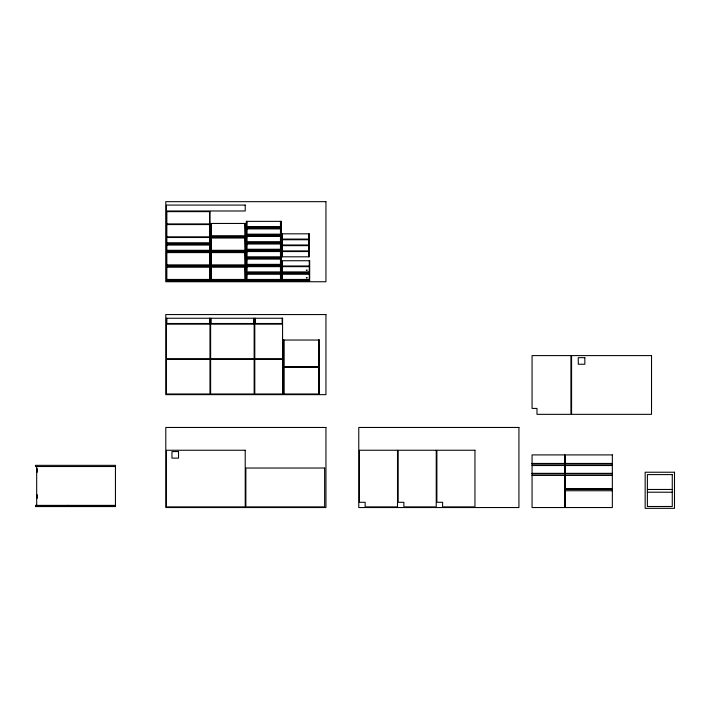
<?xml version="1.0" encoding="UTF-8"?>
<svg xmlns="http://www.w3.org/2000/svg" width="710" height="710" viewBox="0 0 710 710"><rect width="100%" height="100%" fill="white"/><g stroke="black" fill="none" stroke-linecap="round" stroke-linejoin="round"><path stroke-width="1.06" d="M306.374 270.137L307.244 270.244L306.365 270.377M306.374 277.681L307.244 277.787L306.365 277.921M246.272 226.605L246.663 221.36M281.258 226.605L280.858 221.36M246.272 227.395L246.663 228.247M281.258 227.395L280.858 228.247M246.272 234.158L246.663 228.904M281.258 234.158L280.858 228.904M246.272 234.948L246.663 235.8M281.258 234.948L280.858 235.8M210.63 235.729L211.021 223.455M245.616 235.729L245.216 223.455M210.63 236.519L211.021 237.371M245.616 236.519L245.216 237.371M246.272 241.711L246.663 236.457M281.258 241.711L280.858 236.457M246.272 242.492L246.663 243.344M281.258 242.492L280.858 243.344M246.272 249.254L246.663 244M281.258 249.254L280.858 244M246.272 250.044L246.663 250.896M281.258 250.044L280.858 250.896M210.63 250.302L211.021 238.027M245.616 250.302L245.216 238.027M210.63 251.091L211.021 251.943M245.616 251.091L245.216 251.943M246.272 256.807L246.663 251.553M281.258 256.807L280.858 251.553M246.272 257.588L246.663 258.44M281.258 257.588L280.858 258.44M246.272 264.351L246.663 259.097M281.258 264.351L280.858 259.097M210.63 264.874L211.021 252.6M245.616 264.874L245.216 252.6M246.272 265.141L246.663 265.993M281.258 265.141L280.858 265.993M210.63 265.664L211.021 266.516M245.616 265.664L245.216 266.516M246.272 271.903L246.663 266.649M281.258 271.903L280.858 266.649M246.272 272.684L246.663 273.545M281.258 272.684L280.858 273.545M210.63 279.447L211.021 267.173M245.616 279.447L245.216 267.173M246.272 279.447L246.663 274.202M281.258 279.447L280.858 274.202M210.63 280.237L211.021 281.089M245.616 280.237L245.216 281.089M246.272 280.237L246.663 281.089M281.258 280.237L280.858 281.089M532.065 463.435L564.69 463.435M565.337 463.435L612.34 463.435M532.065 463.763L564.69 463.763M565.337 463.763L612.34 463.763M532.065 463.896L564.69 463.896M565.337 463.896L612.34 463.896M532.065 465.538L564.69 465.538M565.337 465.538L612.34 465.538M115.446 466.523L35.5 466.523L35.5 465.343L115.446 465.343L115.446 505.378L35.5 505.378L35.5 506.558L115.251 506.558L115.251 505.378M532.065 473.348L564.69 473.348M565.337 473.348L612.34 473.348M532.065 473.676L564.69 473.676M565.337 473.676L612.34 473.676M532.065 473.81L564.69 473.81M565.337 473.81L612.34 473.81M532.065 475.452L564.69 475.452M565.337 475.452L612.34 475.452M565.337 488.64L612.34 488.64M565.337 488.968L612.34 488.968M565.337 489.101L612.34 489.101M647.387 489.465L672.272 489.465M565.337 490.743L612.34 490.743M647.387 492.216L672.272 492.216M35.5 505.573L37.674 505.573M35.5 506.23L115.251 506.23M318.932 340.037L318.932 366.68M318.932 367.336L318.932 393.988M318.541 340.037L318.541 366.68M318.541 367.336L318.541 393.988M309.285 260.739L309.285 265.993M309.285 266.649L309.285 273.545M309.285 274.202L309.285 281.089M308.761 233.83L308.761 239.084M308.761 239.74L308.761 244.986M308.761 245.642L308.761 250.896M308.761 251.553L308.761 256.807M284.009 340.037L284.009 366.68M284.009 367.336L284.009 393.988M283.618 340.037L283.618 366.68M283.618 367.336L283.618 393.988M282.305 233.83L282.305 239.084M282.305 239.74L282.305 244.986M282.305 245.642L282.305 250.896M282.305 251.553L282.305 256.807M282.305 260.739L282.305 265.993M282.305 266.649L282.305 273.545M282.305 274.202L282.305 281.089M282.172 318.24L282.172 323.494M280.468 221.36L280.468 226.605L247.053 226.605L247.053 221.36M280.468 228.247L280.468 227.395L247.053 227.395L247.053 228.247M280.468 228.904L280.468 234.158L247.053 234.158L247.053 228.904M280.468 235.8L280.468 234.948L247.053 234.948L247.053 235.8M280.468 236.457L280.468 241.711L247.053 241.711L247.053 236.457M280.468 243.344L280.468 242.492L247.053 242.492L247.053 243.344M280.468 244L280.468 249.254L247.053 249.254L247.053 244M280.468 250.896L280.468 250.044L247.053 250.044L247.053 250.896M280.468 251.553L280.468 256.807L247.053 256.807L247.053 251.553M280.468 258.44L280.468 257.588L247.053 257.588L247.053 258.44M280.468 259.097L280.468 264.351L247.053 264.351L247.053 259.097M280.468 265.993L280.468 265.141L247.053 265.141L247.053 265.993M280.468 266.649L280.468 271.903L247.053 271.903L247.053 266.649M280.468 273.545L280.468 272.684L247.053 272.684L247.053 273.545M280.468 274.202L280.468 279.447L247.053 279.447L247.053 274.202M280.468 281.089L280.468 280.237L247.053 280.237L247.053 281.089M255.192 318.24L255.192 323.494M253.754 318.24L253.754 323.494M244.826 223.455L244.826 235.729L211.411 235.729L211.411 223.455M244.826 237.371L244.826 236.519L211.411 236.519L211.411 237.371M244.826 238.027L244.826 250.302L211.411 250.302L211.411 238.027M244.826 251.943L244.826 251.091L211.411 251.091L211.411 251.943M244.826 252.6L244.826 264.874L211.411 264.874L211.411 252.6M244.826 266.516L244.826 265.664L211.411 265.664L211.411 266.516M244.826 267.173L244.826 279.447L211.411 279.447L211.411 267.173M244.826 281.089L244.826 280.237L211.411 280.237L211.411 281.089M211.021 318.24L211.021 323.494M209.574 211.642L209.574 223.916M209.574 224.573L209.574 236.847M209.574 237.504L209.574 244.4M209.574 245.056L209.574 251.943M209.574 252.6L209.574 266.516M209.574 267.173L209.574 281.089M209.574 318.24L209.574 323.494M166.841 211.642L166.841 223.916M166.841 224.573L166.841 236.847M166.841 237.504L166.841 244.4M166.841 245.056L166.841 251.943M166.841 252.6L166.841 266.516M166.841 267.173L166.841 281.089M166.841 318.24L166.841 323.494M68.258 505.378L68.258 506.558M68.124 505.378L68.124 506.558M37.239 468.618L37.239 472.23M37.239 494.746L37.239 498.358M36.68 466.523L36.68 505.378M325.952 201.667L165.794 201.667L165.794 281.746L325.952 281.746L325.952 201.667M245.216 205.084L166.451 205.084L166.451 210.985L245.216 210.985L245.216 205.084M209.974 211.642L166.451 211.642L166.451 223.916L209.974 223.916L209.974 211.642M281.258 221.36L246.272 221.36L246.272 228.247L281.258 228.247L281.258 221.36M245.616 223.455L210.63 223.455L210.63 237.371L245.616 237.371L245.616 223.455M209.974 224.573L166.451 224.573L166.451 236.847L209.974 236.847L209.974 224.573M281.258 228.904L246.272 228.904L246.272 235.8L281.258 235.8L281.258 228.904M309.152 233.83L281.914 233.83L281.914 239.084L309.152 239.084L309.152 233.83M281.258 236.457L246.272 236.457L246.272 243.344L281.258 243.344L281.258 236.457M209.974 237.504L166.451 237.504L166.451 242.758L209.974 242.758L209.974 237.504M245.616 238.027L210.63 238.027L210.63 251.943L245.616 251.943L245.616 238.027M309.152 239.74L281.914 239.74L281.914 244.986L309.152 244.986L309.152 239.74M209.974 243.548L166.451 243.548L166.451 244.4L209.974 244.4L209.974 243.548M281.258 244L246.272 244L246.272 250.896L281.258 250.896L281.258 244M209.974 245.056L166.451 245.056L166.451 250.302L209.974 250.302L209.974 245.056M309.152 245.642L281.914 245.642L281.914 250.896L309.152 250.896L309.152 245.642M209.974 251.091L166.451 251.091L166.451 251.943L209.974 251.943L209.974 251.091M281.258 251.553L246.272 251.553L246.272 258.44L281.258 258.44L281.258 251.553M309.152 251.553L281.914 251.553L281.914 256.807L309.152 256.807L309.152 251.553M209.974 252.6L166.451 252.6L166.451 264.874L209.974 264.874L209.974 252.6M245.616 252.6L210.63 252.6L210.63 266.516L245.616 266.516L245.616 252.6M281.258 259.097L246.272 259.097L246.272 265.993L281.258 265.993L281.258 259.097M309.675 260.739L281.914 260.739L281.914 265.993L309.675 265.993L309.675 260.739M209.974 265.664L166.451 265.664L166.451 266.516L209.974 266.516L209.974 265.664M281.258 266.649L246.272 266.649L246.272 273.545L281.258 273.545L281.258 266.649M309.675 266.649L281.914 266.649L281.914 271.903L309.675 271.903L309.675 266.649M209.974 267.173L166.451 267.173L166.451 279.447L209.974 279.447L209.974 267.173M245.616 267.173L210.63 267.173L210.63 281.089L245.616 281.089L245.616 267.173M309.675 272.684L281.914 272.684L281.914 273.545L309.675 273.545L309.675 272.684M281.258 274.202L246.272 274.202L246.272 281.089L281.258 281.089L281.258 274.202M309.675 274.202L281.914 274.202L281.914 279.447L309.675 279.447L309.675 274.202M209.974 280.237L166.451 280.237L166.451 281.089L209.974 281.089L209.974 280.237M309.675 280.237L281.914 280.237L281.914 281.089L309.675 281.089L309.675 280.237M325.952 314.565L165.794 314.565L165.794 394.645L325.952 394.645L325.952 314.565M209.974 318.24L166.451 318.24L166.451 323.494L209.974 323.494L209.974 318.24M254.144 318.24L210.63 318.24L210.63 323.494L254.144 323.494L254.144 318.24M282.571 318.24L254.801 318.24L254.801 323.494L282.571 323.494L282.571 318.24M209.974 324.15L166.451 324.15L166.451 358.745L209.974 358.745L209.974 324.15M254.144 324.15L210.63 324.15L210.63 358.745L254.144 358.745L254.144 324.15M282.571 324.15L254.801 324.15L254.801 358.745L282.571 358.745L282.571 324.15M319.322 340.037L283.219 340.037L283.219 366.68L319.322 366.68L319.322 340.037M570.92 355.595L532.065 355.595L532.065 408.427L536.982 408.427L536.982 414.338L570.92 414.338L570.92 355.595M651.523 355.595L571.577 355.595L571.577 414.338L651.523 414.338L651.523 355.595M584.836 357.671L578.268 357.671L578.268 364.239L584.836 364.239L584.836 357.671M209.974 359.402L166.451 359.402L166.451 393.988L209.974 393.988L209.974 359.402M254.144 359.402L210.63 359.402L210.63 393.988L254.144 393.988L254.144 359.402M282.571 359.402L254.801 359.402L254.801 393.988L282.571 393.988L282.571 359.402M319.322 367.336L283.219 367.336L283.219 393.988L319.322 393.988L319.322 367.336M325.952 427.464L165.794 427.464L165.794 507.543L325.952 507.543L325.952 427.464M518.93 427.464L358.772 427.464L358.772 507.543L518.93 507.543L518.93 427.464M245.216 450.246L166.451 450.246L166.451 506.887L245.216 506.887L245.216 450.246M397.502 450.246L359.429 450.246L359.429 502.298L365.144 502.298L365.144 506.887L397.502 506.887L397.502 450.246M436.233 450.246L398.159 450.246L398.159 502.298L403.866 502.298L403.866 506.887L436.233 506.887L436.233 450.246M474.954 450.246L436.89 450.246L436.89 502.298L442.596 502.298L442.596 506.887L474.954 506.887L474.954 450.246M178.529 451.56L171.962 451.56L171.962 458.119L178.529 458.119L178.529 451.56M564.69 454.906L532.065 454.906L532.065 507.543L564.69 507.543L564.69 454.906M612.34 454.906L565.337 454.906L565.337 507.543L612.34 507.543L612.34 454.906M324.639 468.032L245.873 468.032L245.873 506.887L324.639 506.887L324.639 468.032M674.5 472.23L645.159 472.23L645.159 508.333L674.5 508.333L674.5 472.23M672.272 474.599L647.387 474.599L647.387 506.496L672.272 506.496L672.272 474.599"/></g></svg>
